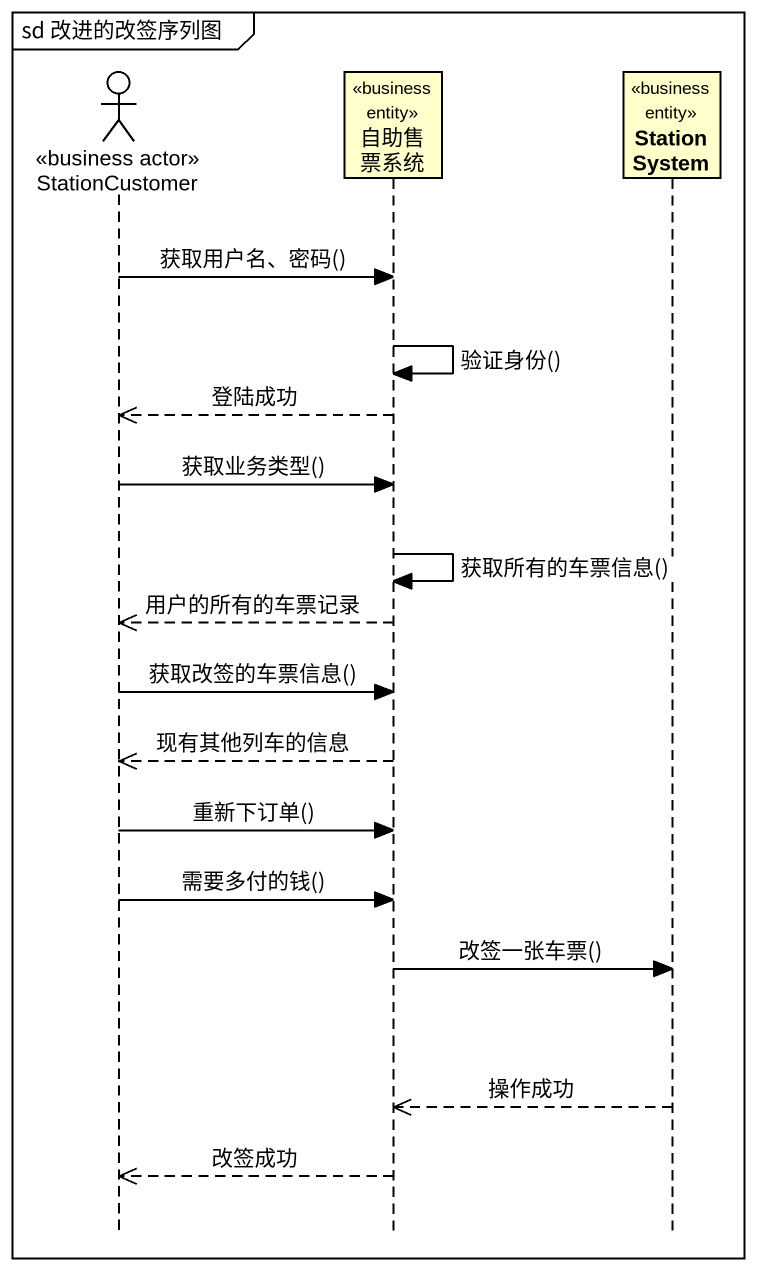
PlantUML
@startuml
mainframe sd 改进的改签序列图
hide footbox
actor StationCustomer <<business actor>>
participant 自助售票系统 <<business entity>>
participant StationSystem <<business entity>>

StationCustomer -> 自助售票系统 : 获取用户名、密码()
自助售票系统 -> 自助售票系统 : 验证身份()
自助售票系统 -->> StationCustomer : 登陆成功
StationCustomer -> 自助售票系统 : 获取业务类型()
自助售票系统 -> 自助售票系统 : 获取所有的车票信息()
自助售票系统 -->> StationCustomer : 用户的所有的车票记录
StationCustomer -> 自助售票系统 : 获取改签的车票信息()
自助售票系统 -->> StationCustomer : 现有其他列车的信息
StationCustomer -> 自助售票系统 : 重新下订单()
StationCustomer -> 自助售票系统 : 需要多付的钱()
自助售票系统 -> StationSystem : 改签一张车票()
StationSystem -->> 自助售票系统 : 操作成功
自助售票系统 -->> StationCustomer : 改签成功
@enduml
